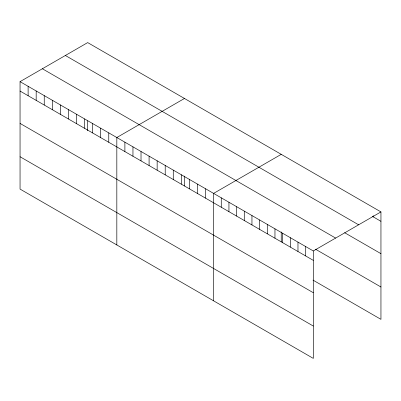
<?xml version="1.0" encoding="UTF-8"?>
<svg xmlns="http://www.w3.org/2000/svg" width="401" height="401" viewBox="0 0 401 401"><rect width="100%" height="100%" fill="white"/><g stroke="black" fill="none" stroke-linecap="round" stroke-linejoin="round"><path stroke-width="0.6" d="M20.05 81.649L313.311 250.966L313.311 358.399L20.05 189.087L20.05 81.649L87.689 42.601L380.95 211.913L380.95 319.351L312.945 280.088M184.465 98.476L116.826 137.523L116.826 244.961M281.241 154.345L213.603 193.397L213.603 300.835M313.311 250.966L380.95 211.913M372.258 216.299L380.95 221.322M65.368 55.488L358.629 224.801M344.644 232.71L380.95 253.668M42.371 68.761L335.632 238.079M315.502 249.211L380.95 287.001M20.05 91.057L313.311 260.369M20.05 123.408L313.311 292.72M20.05 156.736L313.311 326.048M373.281 215.718L373.281 216.891M305.642 246.535L305.642 255.943M297.973 242.109L297.973 251.512M290.304 237.678L290.304 247.086M282.635 233.252L282.635 242.655M281.241 231.923L281.241 241.873M274.961 228.821L274.961 238.229M267.292 224.395L267.292 233.803M259.622 219.969L259.622 229.372M251.953 215.537L251.953 224.946M244.284 211.111L244.284 220.515M236.615 206.68L236.615 216.089M228.941 202.254L228.941 211.658M221.272 197.823L221.272 207.232M205.538 188.741L205.538 198.149M197.472 184.084L197.472 193.493M189.407 179.427L189.407 188.836M184.465 176.049L184.465 186.004M181.342 174.771L181.342 184.179M173.277 170.119L173.277 179.523M165.217 165.463L165.217 174.866M157.152 160.806L157.152 170.209M149.087 156.149L149.087 165.553M141.022 151.493L141.022 160.896M132.957 146.836L132.957 156.245M124.891 142.18L124.891 151.588M108.761 132.866L108.761 142.275M100.696 128.21L100.696 137.618M92.631 123.553L92.631 132.962M87.689 120.796L87.689 130.751M84.566 118.902L84.566 128.305M76.501 114.245L76.501 123.648M68.441 109.588L68.441 118.992M60.376 104.932L60.376 114.335M52.31 100.275L52.31 109.684M44.245 95.618L44.245 105.027M36.18 90.962L36.18 100.37M28.115 86.305L28.115 95.714"/></g></svg>
